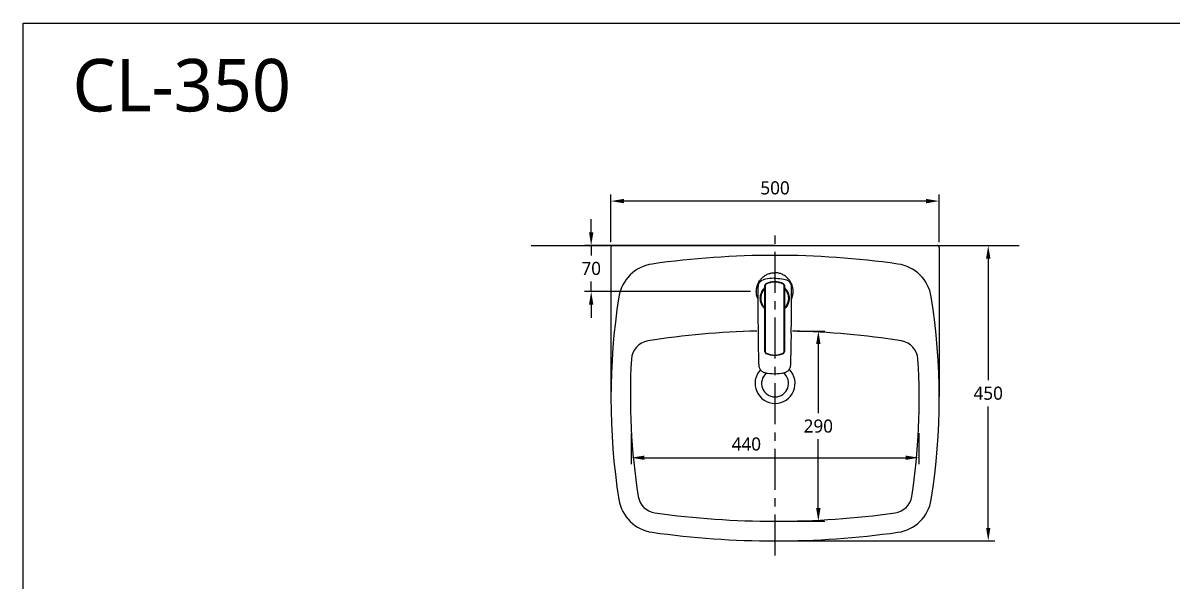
# Model space of a CAD drawing. Extents: x 0 to 3100, y 0 to 2100.
# Drawn here: x 0 to 1751, y 1249 to 2100 of the extents above; entities that cross this region are included whole.
import ezdxf

# ---------------------------------------------------------------- set-up
doc = ezdxf.new("R2010")
doc.units = 0
doc.header["$LTSCALE"] = 50
doc.header["$MEASUREMENT"] = 0
doc.linetypes.add('CENTER', pattern=[2, 1.25, -0.25, 0.25, -0.25])
doc.layers.get('0').update_dxf_attribs({"linetype": 'CONTINUOUS'})
doc.layers.get('DEFPOINTS').update_dxf_attribs({"linetype": 'CONTINUOUS'})
for name, color, linetype in [('1', 2, 'CENTER'), ('3', 3, 'CONTINUOUS'), ('5', 5, 'CONTINUOUS')]:
    doc.layers.add(name, color=color, linetype=linetype)
doc.styles.add('GHS', font='romans', dxfattribs={"bigfont": 'ghs'})
doc.styles.get("Standard").update_dxf_attribs({"font": 'NanumGothic.ttf'})
doc.dimstyles.get("Standard").update_dxf_attribs({"dimtxt": 2.5, "dimasz": 2, "dimexe": 2, "dimexo": 1, "dimgap": 1.5, "dimtad": 1, "dimdec": 0, "dimlfac": 10, "dimrnd": 0.5, "dimzin": 0, "dimdsep": 46, "dimtxsty": 'Standard', "dimcen": 0, "dimclrt": 2, "dimadec": 0, "dimazin": 0, "dimtfac": 1, "dimtdec": 0, "dimtmove": 0, "dimatfit": 3, "dimfxl": 0, "dimtolj": 1, "dimtzin": 0, "dimarcsym": 0})

# ---------------------------------------------------------------- blocks, each defined once
blk = doc.blocks.new('*D49')
at = {"layer": '3', "color": 3, "lineweight": -2}
for p, q in [((895.4, 1766.1), (895.4, 1838.8)), ((1375.4, 1828.8), (915.4, 1828.8)), ((1395.4, 1766.1), (1395.4, 1838.8))]:
    blk.add_line(p, q, dxfattribs=at)
at = {"layer": '3', "color": 3}
for points in [[(915.4, 1832.1), (915.4, 1825.4), (895.4, 1828.8)], [(1375.4, 1832.1), (1375.4, 1825.4), (1395.4, 1828.8)]]:
    blk.add_solid(points, dxfattribs=at)
at = {"layer": 'DEFPOINTS', "color": 0}
for p in [(895.4, 1828.8), (895.4, 1758.1), (1395.4, 1758.1)]:
    blk.add_point(p, dxfattribs=at)
at = {"layer": '3', "color": 2, "insert": (1145.4, 1848.8), "char_height": 20, "attachment_point": 5}
blk.add_mtext('\\A1;500', dxfattribs=at)
blk = doc.blocks.new('*D54')
at = {"color": 3, "lineweight": -2}
for p, q in [((865.4, 1781.1), (865.4, 1801.1)), ((917.7, 1761.1), (855.4, 1761.1)), ((865.4, 1761.1), (865.4, 1746.1)), ((865.4, 1691.1), (865.4, 1706.1)), ((1108.2, 1691.1), (855.4, 1691.1)), ((865.4, 1671.1), (865.4, 1651.1))]:
    blk.add_line(p, q, dxfattribs=at)
at = {"color": 3}
for points in [[(862, 1781.1), (868.7, 1781.1), (865.4, 1761.1)], [(862, 1671.1), (868.7, 1671.1), (865.4, 1691.1)]]:
    blk.add_solid(points, dxfattribs=at)
at = {"layer": 'DEFPOINTS', "color": 0}
for p in [(925.7, 1761.1), (865.4, 1691.1), (1116.2, 1691.1)]:
    blk.add_point(p, dxfattribs=at)
at = {"color": 2, "insert": (865.4, 1726.1), "char_height": 20, "attachment_point": 5}
blk.add_mtext('\\A1;70', dxfattribs=at)
blk = doc.blocks.new('*D55')
at = {"color": 3, "lineweight": -2}
for p, q in [((926.5, 1475.2), (926.5, 1427.9)), ((1364.3, 1475.2), (1364.3, 1427.9)), ((946.5, 1437.9), (1344.3, 1437.9))]:
    blk.add_line(p, q, dxfattribs=at)
at = {"color": 3}
for points in [[(946.5, 1441.2), (946.5, 1434.6), (926.5, 1437.9)], [(1344.3, 1441.2), (1344.3, 1434.6), (1364.3, 1437.9)]]:
    blk.add_solid(points, dxfattribs=at)
at = {"layer": 'DEFPOINTS', "color": 0}
for p in [(926.5, 1483.2), (1364.3, 1483.2), (1364.3, 1437.9)]:
    blk.add_point(p, dxfattribs=at)
at = {"color": 2, "insert": (1101.7, 1458.7), "char_height": 20, "attachment_point": 5}
blk.add_mtext('\\A1;440', dxfattribs=at)
blk = doc.blocks.new('*D56')
at = {"color": 3, "lineweight": -2}
for p, q in [((1180.1, 1630.9), (1221.3, 1630.9)), ((1211.3, 1610.9), (1211.3, 1506)), ((1211.3, 1361.1), (1211.3, 1466)), ((1153.4, 1341.1), (1221.3, 1341.1))]:
    blk.add_line(p, q, dxfattribs=at)
at = {"color": 3}
for points in [[(1208, 1610.9), (1214.7, 1610.9), (1211.3, 1630.9)], [(1208, 1361.1), (1214.7, 1361.1), (1211.3, 1341.1)]]:
    blk.add_solid(points, dxfattribs=at)
at = {"layer": 'DEFPOINTS', "color": 0}
for p in [(1172.1, 1630.9, 0.4), (1145.4, 1341.1), (1211.3, 1341.1)]:
    blk.add_point(p, dxfattribs=at)
at = {"color": 2, "insert": (1211.3, 1486), "char_height": 20, "attachment_point": 5}
blk.add_mtext('\\A1;290', dxfattribs=at)
blk = doc.blocks.new('*D57')
at = {"color": 3, "lineweight": -2}
for p, q in [((1400.4, 1761.1), (1480.1, 1761.1)), ((1470.1, 1741.1), (1470.1, 1556.1)), ((1470.1, 1331.1), (1470.1, 1516.1)), ((1153.4, 1311.1), (1480.1, 1311.1))]:
    blk.add_line(p, q, dxfattribs=at)
at = {"color": 3}
for points in [[(1466.8, 1741.1), (1473.4, 1741.1), (1470.1, 1761.1)], [(1466.8, 1331.1), (1473.4, 1331.1), (1470.1, 1311.1)]]:
    blk.add_solid(points, dxfattribs=at)
at = {"layer": 'DEFPOINTS', "color": 0}
for p in [(1392.4, 1761.1), (1145.4, 1311.1), (1470.1, 1311.1)]:
    blk.add_point(p, dxfattribs=at)
at = {"color": 2, "insert": (1470.1, 1536.1), "char_height": 20, "attachment_point": 5}
blk.add_mtext('\\A1;450', dxfattribs=at)

msp = doc.modelspace()

# ---------------------------------------------------------------- linework, layer by layer
for p, q in [((895.38081, 1758.13921), (895.38081, 1531.13921)), ((1145.38081, 1761.13921), (898.38081, 1761.13921)), ((1145.38081, 1761.13921), (1392.38081, 1761.13921)), ((1395.38081, 1758.13921), (1395.38081, 1531.13921))]:
    msp.add_line(p, q)
for centre, radius, start, end in [((898.38081, 1758.13921), 3, 90, 180), ((1392.38081, 1758.13921), 3, 0, 90), ((1145.38081, 413.63921), 1332.5, 81.92840982, 98.07159018), ((966.70868, 1673.53306), 60, 98.07159018, 170.90304465), ((1324.05294, 1673.53306), 60, 9.09695535, 81.92840982), ((1887.69, 1528.63921), 992.30919, 171.04975553, 188.95024447), ((403.07162, 1528.63921), 992.30919, 351.04975553, 8.95024447), ((1144.83199, 413.66362, 0.43177), 1217.5, 91.28300769, 99.12482503), ((1144.83199, 413.66362, 0.43177), 1217.5, 80.87517497, 88.71699242), ((956.51126, 1586.13603, 0.43177), 30, 99.12482503, 176.50060108), ((1333.15272, 1586.13603, 0.43177), 30, 3.49939892, 80.87517497), ((1902.02599, 1532.3223, 0.43177), 977.04463, 176.73511088, 189.02830169), ((388.43077, 1527.21508, 0.43177), 976.55755, 351.27044065, 3.56669981), ((1145.38081, 1551.13921), 30.5, 136.90112386, 270), ((1145.38081, 1551.13921), 20.5, 130.93048661, 270), ((1145.38081, 1551.13921), 30.5, 270, 44.78034532), ((1145.38081, 1551.13921), 20.5, 270, 49.79885815), ((966.70868, 1383.74535), 60, 189.09695535, 261.92840982), ((966.70868, 1383.74535), 30, 189.09695535, 261.92840982), ((1324.05294, 1383.74535), 30, 278.07159018, 350.90304465), ((1324.05294, 1383.74535), 60, 278.07159018, 350.90304465), ((1145.38081, 2643.63921), 1302.5, 261.92840982, 278.07159018), ((1145.38081, 2643.63921), 1332.5, 261.92840982, 278.07159018)]:
    msp.add_arc(centre, radius, start, end)
at = {"layer": '1', "color": 1}
msp.add_line((1145.38081, 1288.88921), (1145.38081, 1783.38921), dxfattribs=at)
at = {"layer": '1', "color": 1, "linetype": 'ByBlock'}
msp.add_line((773.75424, 1761.13921), (1517.00738, 1761.13921), dxfattribs=at)
at = {"layer": '1', "color": 7, "linetype": 'Continuous'}
for p, q in [((1129.86971, 1699.98792), (1129.86971, 1700.03155)), ((1129.86971, 1599.50652), (1129.86971, 1699.98792)), ((1130.36971, 1699.97919), (1130.36971, 1599.49779)), ((1131.54129, 1702.72099), (1131.54129, 1702.67736)), ((1158.19812, 1702.67736), (1158.19812, 1702.72099)), ((1159.36971, 1599.49779), (1159.36971, 1699.97919)), ((1159.86971, 1700.03155), (1159.86971, 1699.98792)), ((1159.86971, 1699.98792), (1159.86971, 1599.50652)), ((1123.56971, 1681.36613), (1123.56971, 1681.19182)), ((1123.56971, 1681.01751), (1123.56971, 1680.71246)), ((1166.16971, 1681.19182), (1166.16971, 1681.36613)), ((1166.16971, 1680.71246), (1166.16971, 1681.01751))]:
    msp.add_line(p, q, dxfattribs=at)
for centre, major_axis, ratio, start_param, end_param in [((1132.86971, 1700.03155), (3, 0), 0.999848, 2.0295203772, 3.1415926536), ((1132.86971, 1699.98792), (-3, 0), 0.999848, 5.1711130308, 6.2831853072), ((1130.36971, 1699.98792), (0.5, 0), 0.017452, 3.1415926536, 4.7123889804), ((1132.86971, 1699.97919), (2.5, 0), 0.999848, 2.0295203772, 3.1415926536), ((1144.86971, 1675.73689), (30.1, 0), 0.999848, 1.1120722764, 2.0295203772), ((1144.86971, 1675.69326), (-30.1, 0), 0.999848, 4.25366493, 5.1711130308), ((1131.7627, 1702.22912), (-0.22138, 0.44832), 0.007728, 0.0156492517, 1.5864455785), ((1144.86971, 1675.68454), (29.6, 0), 0.999848, 1.1120722764, 2.0295203772), ((1157.97672, 1702.22912), (0.22138, 0.44832), 0.007728, 4.6967397287, 6.2675360555), ((1156.86971, 1699.97919), (2.5, 0), 0.999848, 0, 1.1120722764), ((1156.86971, 1700.03155), (3, 0), 0.999848, 0, 1.1120722764), ((1156.86971, 1699.98792), (-3, 0), 0.999848, 3.1415926536, 4.25366493), ((1159.36971, 1699.98792), (0.5, 0), 0.017452, 4.7123889804, 6.2831853072), ((1144.86971, 1681.51405), (-21.4, 0), 0.996167, 6.2604087729, 6.2831853072), ((1144.86971, 1681.51405), (-21.4, 0), 0.996167, 0, 0.1433351484), ((1144.86971, 1681.01751), (-21.3, 0), 0.996195, 5.4937619843, 6.2831853072), ((1144.86971, 1680.71246), (-21.3, 0), 0.996195, 5.4937619843, 6.2831853072), ((1144.86971, 1681.19182), (-21.3, 0), 0.996195, 5.8189168335, 6.2831853072), ((1144.86971, 1681.36613), (-21.3, 0), 0.996195, 6.0155608798, 6.2831853072), ((1144.86971, 1680.71246), (-21.3, 0), 0.996195, 2.3520711434, 3.9310159553), ((1144.86971, 1681.01751), (-21.3, 0), 0.996195, 3.1415926325, 3.9116755375), ((1144.86971, 1681.19182), (-21.3, 0), 0.996195, 3.1415926325, 3.4862842697), ((1144.86971, 1681.36613), (-21.3, 0), 0.996195, 3.1415926325, 3.4531993677), ((1144.86971, 1681.51405), (21.5, 0), 0.996167, 6.0138918981, 6.2831853072), ((1144.86971, 1681.51405), (-21.4, 0), 0.996167, 2.9982575117, 3.2607768367), ((1144.86971, 1680.71246), (-21.3, 0), 0.996195, 0, 0.7895214891), ((1132.86971, 1599.50652), (-3, 0), 0.999848, 0, 1.1120722764), ((1130.36971, 1599.50652), (0.5, 0), 0.017452, 3.1415926536, 4.7123889804), ((1132.86971, 1599.49779), (2.5, 0), 0.999848, 3.1415926536, 4.25366493), ((1131.7627, 1597.26531), (0.22138, 0.44832), 0.007728, 3.1259434019, 4.6967397287), ((1144.86971, 1623.80117), (-30.1, 0), 0.999848, 1.1120722764, 2.0295203772), ((1144.86971, 1623.79244), (29.6, 0), 0.999848, 4.25366493, 5.1711130308), ((1156.86971, 1599.49779), (2.5, 0), 0.999848, 5.1711130308, 6.2831853072), ((1157.97672, 1597.26531), (-0.22138, 0.44832), 0.007728, 1.5864455785, 3.1572419053), ((1156.86971, 1599.50652), (-3, 0), 0.999848, 2.0295203772, 3.1415926536), ((1159.36971, 1599.50652), (0.5, 0), 0.017452, 4.7123889804, 6.2831853072)]:
    msp.add_ellipse(centre, major_axis=major_axis, ratio=ratio, start_param=start_param, end_param=end_param, dxfattribs=at)
for points, knots in [([(1119.63655, 1678.76073), (1119.575, 1678.89125), (1119.13408, 1679.84472), (1118.4084, 1681.66934), (1117.76803, 1683.86176), (1117.38015, 1685.65278), (1117.07691, 1687.46483), (1116.77062, 1690.68091), (1116.94834, 1694.41377), (1117.66674, 1698.09824), (1118.74378, 1701.71304), (1120.75601, 1706.03064), (1124.17333, 1710.6661), (1128.47971, 1714.54152), (1132.67264, 1716.97812), (1135.83237, 1718.20166), (1137.687, 1718.75622), (1140.51007, 1719.44099), (1142.9321, 1719.69868), (1144.86971, 1719.69868)], [0, 0, 0, 0, 0.0079032457, 0.0575080856, 0.1071129256, 0.1319153456, 0.1567177655, 0.2063226055, 0.3055322854, 0.3551371254, 0.4047419654, 0.5039516453, 0.6031613252, 0.7023710051, 0.801580685, 0.851185525, 0.875987945, 0.900790365, 1, 1, 1, 1]), ([(1170.10286, 1678.76072), (1170.16441, 1678.89124), (1170.60534, 1679.84471), (1171.33101, 1681.66934), (1171.97138, 1683.86176), (1172.35927, 1685.65277), (1172.66251, 1687.46482), (1172.9688, 1690.6809), (1172.79108, 1694.41377), (1172.07267, 1698.09823), (1170.99564, 1701.71304), (1168.9834, 1706.03063), (1165.56609, 1710.66609), (1161.25971, 1714.54151), (1157.06677, 1716.97811), (1153.90705, 1718.20166), (1152.05242, 1718.75622), (1149.22934, 1719.44099), (1146.80732, 1719.69868), (1144.86971, 1719.69868)], [0, 0, 0, 0, 0.0079032457, 0.0575080856, 0.1071129256, 0.1319153456, 0.1567177655, 0.2063226055, 0.3055322854, 0.3551371254, 0.4047419654, 0.5039516453, 0.6031613252, 0.7023710051, 0.801580685, 0.851185525, 0.875987945, 0.900790365, 1, 1, 1, 1]), ([(1119.82744, 1698.1049), (1119.86368, 1700.42812), (1120.41312, 1702.73396), (1122.9192, 1706.65755), (1124.84837, 1708.13535), (1127.10083, 1708.77306)], [0, 0, 0, 0, 0.5, 0.5, 1, 1, 1, 1]), ([(1144.78307, 1711.22364), (1144.28596, 1711.22386), (1143.78884, 1711.21836), (1139.06488, 1711.11157), (1134.84741, 1710.60127), (1129.50539, 1709.4166), (1128.2982, 1709.11206), (1127.10083, 1708.77306)], [0, 0, 0, 0, 0.0832697347, 0.0832697347, 0.7914920611, 0.7914920611, 1, 1, 1, 1]), ([(1144.95635, 1711.22364), (1145.45346, 1711.22386), (1145.95058, 1711.21836), (1150.67454, 1711.11157), (1154.89201, 1710.60127), (1160.23403, 1709.4166), (1161.44122, 1709.11206), (1162.63859, 1708.77306)], [0, 0, 0, 0, 0.0832697301, 0.0832697301, 0.7914920601, 0.7914920601, 1, 1, 1, 1]), ([(1162.63859, 1708.77306), (1164.89156, 1708.1352), (1166.83621, 1706.63683), (1169.32153, 1702.73708), (1169.87576, 1700.42703), (1169.91198, 1698.1049)], [0, 0, 0, 0, 0.5, 0.5, 1, 1, 1, 1]), ([(1120.11886, 1633.76081), (1120.07881, 1635.3844), (1119.87483, 1644.19907), (1119.63682, 1660.21303), (1119.60997, 1680.03847), (1119.7426, 1692.66837), (1119.82744, 1698.10489)], [0, 0, 0, 0, 0.0757276378, 0.4111013698, 0.7464751018, 1, 1, 1, 1]), ([(1129.84535, 1664.83099), (1129.66504, 1664.99847), (1127.41918, 1667.15844), (1124.04913, 1672.24851), (1122.28, 1680.83986), (1124.04913, 1689.43121), (1127.41877, 1694.52067), (1129.664, 1696.68025), (1129.84377, 1696.84725)], [0, 0, 0, 0, 0.0205573878, 0.2602936828, 0.500029981, 0.7397662792, 0.9795025743, 1, 1, 1, 1]), ([(1129.87605, 1696.22948), (1128.46227, 1694.85795), (1124.90407, 1690.32103), (1122.3637, 1680.88366), (1124.73807, 1672.06767), (1127.71017, 1667.91151), (1128.59196, 1666.89408)], [0, 0, 0, 0, 0.1822338912, 0.5288018467, 0.8753698073, 1, 1, 1, 1]), ([(1159.77149, 1665.44072), (1159.99862, 1665.65901), (1164.02833, 1669.71374), (1168.14308, 1679.94306), (1164.53584, 1690.99064), (1160.80928, 1695.30655), (1159.89926, 1696.19082)], [0, 0, 0, 0, 0.0276047619, 0.5005743768, 0.8884228338, 1, 1, 1, 1]), ([(1159.89565, 1696.84725), (1160.07541, 1696.68025), (1162.32065, 1694.52067), (1165.69028, 1689.43121), (1167.45942, 1680.83986), (1165.69028, 1672.24851), (1162.32025, 1667.15844), (1160.07438, 1664.99847), (1159.89407, 1664.83099)], [0, 0, 0, 0, 0.020497447, 0.260233742, 0.4999700402, 0.7397063384, 0.9794426335, 1, 1, 1, 1]), ([(1169.91198, 1698.10489), (1169.99681, 1692.66837), (1170.12944, 1680.03847), (1170.1026, 1660.21303), (1169.86458, 1644.19907), (1169.6606, 1635.3844), (1169.62056, 1633.76081)], [0, 0, 0, 0, 0.2535248982, 0.5888986302, 0.9242723622, 1, 1, 1, 1]), ([(1120.0127, 1621.67083), (1120.00284, 1622.6784), (1120.01866, 1624.69372), (1120.06629, 1626.70839), (1120.11018, 1628.72315), (1120.15035, 1630.73802), (1120.14371, 1632.7535), (1120.11886, 1633.76081)], [0, 0, 0, 0, 0.25, 0.5, 0.5, 0.75, 1, 1, 1, 1]), ([(1169.62056, 1633.76081), (1169.59571, 1632.7535), (1169.58907, 1630.73802), (1169.62924, 1628.72315), (1169.67314, 1626.70839), (1169.72077, 1624.69372), (1169.73658, 1622.6784), (1169.72671, 1621.67083)], [0, 0, 0, 0, 0.25, 0.5, 0.5, 0.75, 1, 1, 1, 1]), ([(1121.01884, 1578.50238), (1120.8037, 1584.34373), (1120.39534, 1597.37493), (1120.12058, 1611.76734), (1120.02599, 1620.31474), (1120.0127, 1621.67083)], [0, 0, 0, 0, 0.4061200197, 0.9057784797, 1, 1, 1, 1]), ([(1169.72671, 1621.67083), (1169.71343, 1620.31474), (1169.61884, 1611.76734), (1169.34407, 1597.37493), (1168.93572, 1584.34373), (1168.72058, 1578.50238)], [0, 0, 0, 0, 0.0942215203, 0.5938799803, 1, 1, 1, 1]), ([(1130.33255, 1566.97048), (1130.00783, 1567.04359), (1129.36464, 1567.21741), (1128.11303, 1567.67403), (1126.63176, 1568.44394), (1125.03875, 1569.6563), (1123.67114, 1571.11596), (1122.56011, 1572.77742), (1121.72905, 1574.59379), (1121.19483, 1576.51753), (1121.04326, 1577.8395), (1121.01885, 1578.50234)], [0, 0, 0, 0, 0.0624998655, 0.1250000708, 0.2500004815, 0.3750008921, 0.5000013027, 0.6250017134, 0.750002124, 0.8750025346, 1, 1, 1, 1]), ([(1168.72057, 1578.50235), (1168.69616, 1577.83952), (1168.54459, 1576.51754), (1168.01037, 1574.59379), (1167.17931, 1572.77742), (1166.06828, 1571.11596), (1164.70067, 1569.6563), (1163.10765, 1568.44394), (1161.62639, 1567.67403), (1160.37478, 1567.21741), (1159.73159, 1567.04359), (1159.40687, 1566.97048)], [0, 0, 0, 0, 0.1249984036, 0.2499986802, 0.3749989568, 0.4999992334, 0.62499951, 0.7499997866, 0.8750000632, 0.9375002015, 1, 1, 1, 1])]:
    msp.add_open_spline(points, degree=3, knots=knots, dxfattribs=at)
for points in [[(1144.86971, 1565.3501), (1139.96332, 1565.3501), (1135.11792, 1565.89307), (1130.33255, 1566.97048)], [(1159.40687, 1566.97048), (1154.62149, 1565.89307), (1149.77609, 1565.3501), (1144.86971, 1565.3501)]]:
    msp.add_open_spline(points, degree=3, dxfattribs=at)
at = {"layer": '5', "color": 212}
msp.add_lwpolyline([(0, 2100), (3100, 2100), (3100, 0), (0, 0)], close=True, dxfattribs=at)

# ---------------------------------------------------------------- texts
at = {"insert": (75.39195, 2045.27793), "char_height": 80, "width": 460, "attachment_point": 1, "style": 'GHS'}
msp.add_mtext('{\\fNanumGothic|b0|i0|c0|p50;CL-350}', dxfattribs=at)

# ---------------------------------------------------------------- dimensions: what is measured, and where the dimension line sits
dim = msp.add_linear_dim(base=(865.36912, 1691.13921), p1=(925.72809, 1761.13921), p2=(1116.17686, 1691.13921), angle=90, dimstyle='Standard', override={"dimtxt": 20, "dimasz": 20, "dimexe": 10, "dimexo": 8, "dimgap": 10, "dimtih": 1, "dimtoh": 1, "dimdec": 4, "dimlfac": 1, "dimzin": 8, "dimclrd": 3, "dimclre": 3, "dimtdec": 4, "dimarcsym": 1})
dim.commit()
dim.dimension.update_dxf_attribs({"geometry": '*D54', "text_midpoint": (865.36912, 1726.13921), "dimtype": 160})
dim = msp.add_linear_dim(base=(1470.1025, 1311.13921), p1=(1392.38081, 1761.13921), p2=(1145.38081, 1311.13921), angle=90, dimstyle='Standard', override={"dimtxt": 20, "dimasz": 20, "dimexe": 10, "dimexo": 8, "dimgap": 10, "dimtih": 1, "dimtoh": 1, "dimdec": 4, "dimlfac": 1, "dimzin": 8, "dimclrd": 3, "dimclre": 3, "dimtdec": 4, "dimarcsym": 1})
dim.commit()
dim.dimension.update_dxf_attribs({"geometry": '*D57', "text_midpoint": (1470.1025, 1536.13921)})
dim = msp.add_linear_dim(base=(1211.32837, 1341.13921), p1=(1172.09283, 1630.85838, 0.43177), p2=(1145.38081, 1341.13921), angle=90, text='290', dimstyle='Standard', override={"dimtxt": 20, "dimasz": 20, "dimexe": 10, "dimexo": 8, "dimgap": 10, "dimtih": 1, "dimtoh": 1, "dimdec": 4, "dimlfac": 1, "dimzin": 8, "dimclrd": 3, "dimclre": 3, "dimtdec": 4, "dimarcsym": 1})
dim.commit()
dim.dimension.update_dxf_attribs({"geometry": '*D56', "text_midpoint": (1211.32837, 1485.99879)})
dim = msp.add_linear_dim(base=(1364.27105, 1437.90351), p1=(926.49056, 1483.20476), p2=(1364.27105, 1483.20476), text='440', dimstyle='Standard', override={"dimtxt": 20, "dimasz": 20, "dimexe": 10, "dimexo": 8, "dimgap": 10, "dimdec": 4, "dimlfac": 1, "dimzin": 8, "dimclrd": 3, "dimclre": 3, "dimtdec": 4, "dimarcsym": 1})
dim.commit()
dim.dimension.update_dxf_attribs({"geometry": '*D55', "text_midpoint": (1101.65672, 1437.90351), "dimtype": 160})
at = {"layer": '3'}
dim = msp.add_linear_dim(base=(895.38081, 1828.75124), p1=(1395.38081, 1758.13921), p2=(895.38081, 1758.13921), dimstyle='Standard', override={"dimtxt": 20, "dimasz": 20, "dimexe": 10, "dimexo": 8, "dimgap": 10, "dimdec": 4, "dimlfac": 1, "dimzin": 8, "dimclrd": 3, "dimclre": 3, "dimtdec": 4}, dxfattribs=at)
dim.commit()
dim.dimension.update_dxf_attribs({"geometry": '*D49', "text_midpoint": (1145.38081, 1828.75124), "dimtype": 160})

doc.saveas('drawing.dxf')
